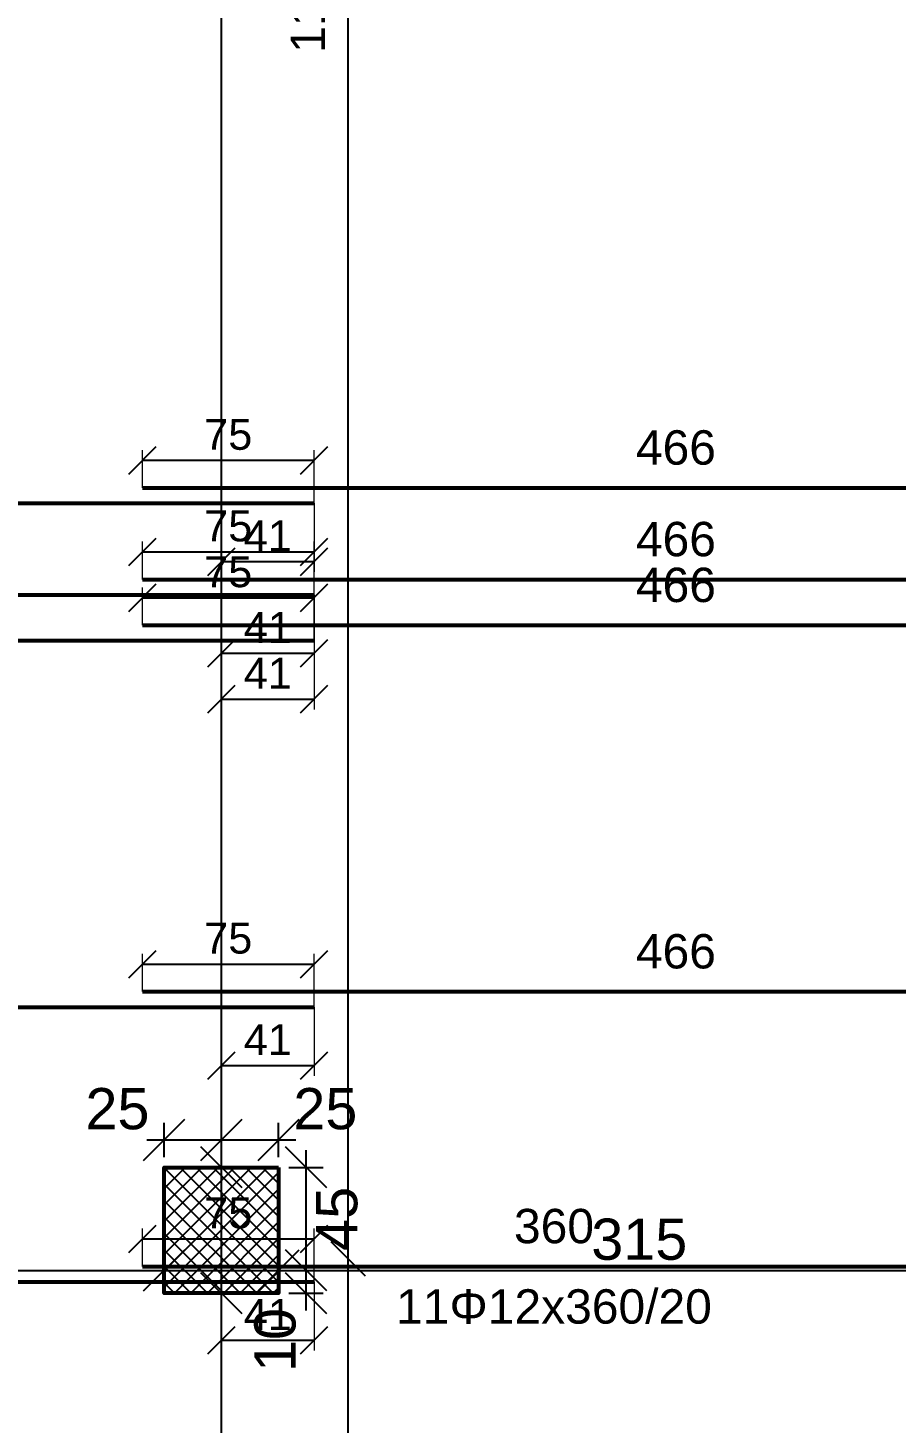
# Model space of a CAD drawing. Header units: millimetres. Extents: x -404 to 6018, y -5139 to 7890.
# Drawn here: x 345 to 725, y -57 to 553 of the extents above; entities that cross this region are included whole.
import ezdxf
from ezdxf.enums import TextEntityAlignment as Align

# ---------------------------------------------------------------- set-up
doc = ezdxf.new("R2010")
doc.units = ezdxf.units.MM
doc.linetypes.add('ZWCAD_ISO04W100', pattern=[30.5, 24, -3, 0.5, -3])
doc.layers.add('AXIS LINES', color=255, linetype='ZWCAD_ISO04W100', lineweight=13)
doc.layers.add('COLUMN', color=140, linetype='Continuous', lineweight=53)
for name, color, linetype in [('FW_COLUMN_HATCH', 8, 'Continuous'), ('FW_DIM', 7, 'Continuous'), ('REB_BOT_MESH_X', 5, 'Continuous'), ('REB_BOT_MESH_X_AXDIM', 5, 'Continuous'), ('REB_BOT_MESH_X_LAP', 5, 'Continuous'), ('REB_BOT_MESH_X_RANGE', 5, 'Continuous'), ('REB_BOT_MESH_X_TEXT', 5, 'Continuous')]:
    doc.layers.add(name, color=color, linetype=linetype)
doc.styles.add('REBAR_TXT', font='arial.ttf')
doc.styles.get("Standard").update_dxf_attribs({"font": 'arial.ttf'})
doc.dimstyles.new('FW_DIM', dxfattribs={"dimtxt": 18, "dimasz": 9, "dimexe": 7.5, "dimexo": 4.5, "dimgap": 4.5, "dimtad": 1, "dimdec": 0, "dimtxsty": 'Standard', "dimtsz": 9, "dimcen": 2.5, "dimdle": 7.5, "dimclrd": 256, "dimclre": 256, "dimclrt": 7, "dimazin": 3, "dimtfac": 1, "dimtmove": 2, "dimatfit": 3})
doc.dimstyles.new('REBAR LAP', dxfattribs={"dimtxt": 13.5, "dimasz": 2.5, "dimexe": 4.5, "dimexo": 0, "dimgap": 4.5, "dimtad": 1, "dimdec": 0, "dimtxsty": 'Standard', "dimtsz": 6, "dimcen": 2.5, "dimclrd": 6, "dimclre": 6, "dimclrt": 7, "dimazin": 3, "dimtfac": 1, "dimtmove": 2, "dimatfit": 3, "dimlwd": 25, "dimlwe": 18})
doc.dimstyles.new('REBAR M-200', dxfattribs={"dimtxt": 15, "dimasz": 15, "dimexe": 25, "dimexo": 12.5, "dimgap": 10, "dimtad": 1, "dimdec": 0, "dimtxsty": 'Standard', "dimblk": 'NONE', "dimcen": 50, "dimse1": 1, "dimse2": 1, "dimclrd": 6, "dimclre": 6, "dimclrt": 7, "dimazin": 3, "dimtfac": 1, "dimtmove": 2, "dimatfit": 3, "dimldrblk": 'NONE', "dimlwd": 53})
doc.dimstyles.new('REBAR RANGE', dxfattribs={"dimtxt": 15, "dimasz": 2.5, "dimexe": 0, "dimexo": 0, "dimgap": 10, "dimtad": 1, "dimdec": 0, "dimtxsty": 'Standard', "dimtsz": 7.5, "dimcen": 2.5, "dimse1": 1, "dimse2": 1, "dimclrd": 6, "dimclre": 6, "dimclrt": 7, "dimazin": 3, "dimtfac": 1, "dimtmove": 2, "dimatfit": 3, "dimlwd": 25})

# ---------------------------------------------------------------- blocks, each defined once
blk = doc.blocks.new('*D271')
at = {"color": 6, "lineweight": 53}
blk.add_line((65, 345), (470.5, 345), dxfattribs=at)
at = {"layer": 'Defpoints'}
for p in [(65, 345), (65, 345), (470.5, 345)]:
    blk.add_point(p, dxfattribs=at)
at = {"layer": 'REB_BOT_MESH_X', "color": 7, "insert": (267.75, 362.5), "char_height": 15, "attachment_point": 5}
blk.add_mtext('406', dxfattribs=at)
blk = doc.blocks.new('_NONE')
blk = doc.blocks.new('*D272')
at = {"color": 6, "lineweight": 53}
blk.add_line((395.5, 351.75), (861.5, 351.75), dxfattribs=at)
at = {"layer": 'Defpoints'}
for p in [(395.5, 351.75), (395.5, 351.75), (861.5, 351.75)]:
    blk.add_point(p, dxfattribs=at)
at = {"layer": 'REB_BOT_MESH_X', "color": 7, "insert": (628.5, 369.25), "char_height": 15, "attachment_point": 5}
blk.add_mtext('466', dxfattribs=at)
blk = doc.blocks.new('_Oblique')
at = {"color": 0, "linetype": 'ByBlock', "lineweight": -2}
blk.add_line((-0.5, -0.5), (0.5, 0.5), dxfattribs=at)
blk = doc.blocks.new('*D276')
at = {"color": 6, "lineweight": 18}
for p, q in [((395.5, 351.75), (395.5, 368.25)), ((470.5, 345), (470.5, 368.25))]:
    blk.add_line(p, q, dxfattribs=at)
at = {"color": 6, "lineweight": 25}
blk.add_line((395.5, 363.75), (470.5, 363.75), dxfattribs=at)
at = {"layer": 'Defpoints'}
for p in [(395.5, 363.75), (395.5, 351.75), (470.5, 345)]:
    blk.add_point(p, dxfattribs=at)
at = {"layer": 'REB_BOT_MESH_X_LAP', "color": 6, "xscale": 12, "yscale": 12}
for p in [(395.5, 363.75), (470.5, 363.75)]:
    blk.add_blockref('_OBLIQUE', p, dxfattribs=at)
at = {"layer": 'REB_BOT_MESH_X_LAP', "color": 7, "insert": (433, 375), "char_height": 13.5, "attachment_point": 5}
blk.add_mtext('75', dxfattribs=at)
blk = doc.blocks.new('*D277')
at = {"color": 6, "lineweight": 18}
for p, q in [((430, 345), (430, 315)), ((470.5, 345), (470.5, 315))]:
    blk.add_line(p, q, dxfattribs=at)
at = {"color": 6, "lineweight": 25}
blk.add_line((430, 319.5), (470.5, 319.5), dxfattribs=at)
at = {"layer": 'Defpoints'}
for p in [(430, 345), (470.5, 345), (430, 319.5)]:
    blk.add_point(p, dxfattribs=at)
at = {"layer": 'REB_BOT_MESH_X_AXDIM', "color": 6, "xscale": 12, "yscale": 12}
for p in [(430, 319.5), (470.5, 319.5)]:
    blk.add_blockref('_OBLIQUE', p, dxfattribs=at)
at = {"layer": 'REB_BOT_MESH_X_AXDIM', "color": 7, "insert": (450.25, 330.75), "char_height": 13.5, "attachment_point": 5}
blk.add_mtext('41', dxfattribs=at)
blk = doc.blocks.new('*D284')
at = {"color": 6, "lineweight": 53}
blk.add_line((65, 5), (470.5, 5), dxfattribs=at)
at = {"layer": 'Defpoints'}
for p in [(65, 5), (65, 5), (470.5, 5)]:
    blk.add_point(p, dxfattribs=at)
at = {"layer": 'REB_BOT_MESH_X', "color": 7, "insert": (267.75, 22.5), "char_height": 15, "attachment_point": 5}
blk.add_mtext('406', dxfattribs=at)
blk = doc.blocks.new('*D285')
at = {"color": 6, "lineweight": 53}
blk.add_line((395.5, 11.75), (755, 11.75), dxfattribs=at)
at = {"layer": 'Defpoints'}
for p in [(395.5, 11.75), (395.5, 11.75), (755, 11.75)]:
    blk.add_point(p, dxfattribs=at)
at = {"layer": 'REB_BOT_MESH_X', "color": 7, "insert": (575.25, 29.25), "char_height": 15, "attachment_point": 5}
blk.add_mtext('360', dxfattribs=at)
blk = doc.blocks.new('*D286')
at = {"color": 6, "lineweight": 18}
for p, q in [((395.5, 11.75), (395.5, 28.25)), ((470.5, 5), (470.5, 28.25))]:
    blk.add_line(p, q, dxfattribs=at)
at = {"color": 6, "lineweight": 25}
blk.add_line((395.5, 23.75), (470.5, 23.75), dxfattribs=at)
at = {"layer": 'Defpoints'}
for p in [(395.5, 23.75), (395.5, 11.75), (470.5, 5)]:
    blk.add_point(p, dxfattribs=at)
at = {"layer": 'REB_BOT_MESH_X_LAP', "color": 6, "xscale": 12, "yscale": 12}
for p in [(395.5, 23.75), (470.5, 23.75)]:
    blk.add_blockref('_OBLIQUE', p, dxfattribs=at)
at = {"layer": 'REB_BOT_MESH_X_LAP', "color": 7, "insert": (433, 35), "char_height": 13.5, "attachment_point": 5}
blk.add_mtext('75', dxfattribs=at)
blk = doc.blocks.new('*D287')
at = {"color": 6, "lineweight": 18}
for p, q in [((430, 5), (430, -25)), ((470.5, 5), (470.5, -25))]:
    blk.add_line(p, q, dxfattribs=at)
at = {"color": 6, "lineweight": 25}
blk.add_line((430, -20.5), (470.5, -20.5), dxfattribs=at)
at = {"layer": 'Defpoints'}
for p in [(430, 5), (470.5, 5), (430, -20.5)]:
    blk.add_point(p, dxfattribs=at)
at = {"layer": 'REB_BOT_MESH_X_AXDIM', "color": 6, "xscale": 12, "yscale": 12}
for p in [(430, -20.5), (470.5, -20.5)]:
    blk.add_blockref('_OBLIQUE', p, dxfattribs=at)
at = {"layer": 'REB_BOT_MESH_X_AXDIM', "color": 7, "insert": (450.25, -9.25), "char_height": 13.5, "attachment_point": 5}
blk.add_mtext('41', dxfattribs=at)
blk = doc.blocks.new('*D326')
at = {"color": 6, "lineweight": 53}
blk.add_line((65, 285), (470.5, 285), dxfattribs=at)
at = {"layer": 'Defpoints'}
for p in [(65, 285), (65, 285), (470.5, 285)]:
    blk.add_point(p, dxfattribs=at)
at = {"layer": 'REB_BOT_MESH_X', "color": 7, "insert": (267.75, 302.5), "char_height": 15, "attachment_point": 5}
blk.add_mtext('406', dxfattribs=at)
blk = doc.blocks.new('*D327')
at = {"color": 6, "lineweight": 53}
blk.add_line((395.5, 291.75), (861.5, 291.75), dxfattribs=at)
at = {"layer": 'Defpoints'}
for p in [(395.5, 291.75), (395.5, 291.75), (861.5, 291.75)]:
    blk.add_point(p, dxfattribs=at)
at = {"layer": 'REB_BOT_MESH_X', "color": 7, "insert": (628.5, 309.25), "char_height": 15, "attachment_point": 5}
blk.add_mtext('466', dxfattribs=at)
blk = doc.blocks.new('*D330')
at = {"color": 6, "lineweight": 18}
for p, q in [((395.5, 291.75), (395.5, 308.25)), ((470.5, 285), (470.5, 308.25))]:
    blk.add_line(p, q, dxfattribs=at)
at = {"color": 6, "lineweight": 25}
blk.add_line((395.5, 303.75), (470.5, 303.75), dxfattribs=at)
at = {"layer": 'Defpoints'}
for p in [(395.5, 303.75), (395.5, 291.75), (470.5, 285)]:
    blk.add_point(p, dxfattribs=at)
at = {"layer": 'REB_BOT_MESH_X_LAP', "color": 6, "xscale": 12, "yscale": 12}
for p in [(395.5, 303.75), (470.5, 303.75)]:
    blk.add_blockref('_OBLIQUE', p, dxfattribs=at)
at = {"layer": 'REB_BOT_MESH_X_LAP', "color": 7, "insert": (433, 315), "char_height": 13.5, "attachment_point": 5}
blk.add_mtext('75', dxfattribs=at)
blk = doc.blocks.new('*D331')
at = {"color": 6, "lineweight": 18}
for p, q in [((430, 285), (430, 255)), ((470.5, 285), (470.5, 255))]:
    blk.add_line(p, q, dxfattribs=at)
at = {"color": 6, "lineweight": 25}
blk.add_line((430, 259.5), (470.5, 259.5), dxfattribs=at)
at = {"layer": 'Defpoints'}
for p in [(430, 285), (470.5, 285), (430, 259.5)]:
    blk.add_point(p, dxfattribs=at)
at = {"layer": 'REB_BOT_MESH_X_AXDIM', "color": 6, "xscale": 12, "yscale": 12}
for p in [(430, 259.5), (470.5, 259.5)]:
    blk.add_blockref('_OBLIQUE', p, dxfattribs=at)
at = {"layer": 'REB_BOT_MESH_X_AXDIM', "color": 7, "insert": (450.25, 270.75), "char_height": 13.5, "attachment_point": 5}
blk.add_mtext('41', dxfattribs=at)
blk = doc.blocks.new('*D356')
at = {"color": 6, "lineweight": 53}
blk.add_line((65, 125), (470.5, 125), dxfattribs=at)
at = {"layer": 'Defpoints'}
for p in [(65, 125), (65, 125), (470.5, 125)]:
    blk.add_point(p, dxfattribs=at)
at = {"layer": 'REB_BOT_MESH_X', "color": 7, "insert": (267.75, 142.5), "char_height": 15, "attachment_point": 5}
blk.add_mtext('406', dxfattribs=at)
blk = doc.blocks.new('*D357')
at = {"color": 6, "lineweight": 53}
blk.add_line((395.5, 131.75), (861.5, 131.75), dxfattribs=at)
at = {"layer": 'Defpoints'}
for p in [(395.5, 131.75), (395.5, 131.75), (861.5, 131.75)]:
    blk.add_point(p, dxfattribs=at)
at = {"layer": 'REB_BOT_MESH_X', "color": 7, "insert": (628.5, 149.25), "char_height": 15, "attachment_point": 5}
blk.add_mtext('466', dxfattribs=at)
blk = doc.blocks.new('*D360')
at = {"color": 6, "lineweight": 18}
for p, q in [((395.5, 131.75), (395.5, 148.25)), ((470.5, 125), (470.5, 148.25))]:
    blk.add_line(p, q, dxfattribs=at)
at = {"color": 6, "lineweight": 25}
blk.add_line((395.5, 143.75), (470.5, 143.75), dxfattribs=at)
at = {"layer": 'Defpoints'}
for p in [(395.5, 143.75), (395.5, 131.75), (470.5, 125)]:
    blk.add_point(p, dxfattribs=at)
at = {"layer": 'REB_BOT_MESH_X_LAP', "color": 6, "xscale": 12, "yscale": 12}
for p in [(395.5, 143.75), (470.5, 143.75)]:
    blk.add_blockref('_OBLIQUE', p, dxfattribs=at)
at = {"layer": 'REB_BOT_MESH_X_LAP', "color": 7, "insert": (433, 155), "char_height": 13.5, "attachment_point": 5}
blk.add_mtext('75', dxfattribs=at)
blk = doc.blocks.new('*D361')
at = {"color": 6, "lineweight": 18}
for p, q in [((430, 125), (430, 95)), ((470.5, 125), (470.5, 95))]:
    blk.add_line(p, q, dxfattribs=at)
at = {"color": 6, "lineweight": 25}
blk.add_line((430, 99.5), (470.5, 99.5), dxfattribs=at)
at = {"layer": 'Defpoints'}
for p in [(430, 125), (470.5, 125), (430, 99.5)]:
    blk.add_point(p, dxfattribs=at)
at = {"layer": 'REB_BOT_MESH_X_AXDIM', "color": 6, "xscale": 12, "yscale": 12}
for p in [(430, 99.5), (470.5, 99.5)]:
    blk.add_blockref('_OBLIQUE', p, dxfattribs=at)
at = {"layer": 'REB_BOT_MESH_X_AXDIM', "color": 7, "insert": (450.25, 110.75), "char_height": 13.5, "attachment_point": 5}
blk.add_mtext('41', dxfattribs=at)
blk = doc.blocks.new('*D418')
at = {"color": 6, "lineweight": 53}
blk.add_line((65, 305), (470.5, 305), dxfattribs=at)
at = {"layer": 'Defpoints'}
for p in [(65, 305), (65, 305), (470.5, 305)]:
    blk.add_point(p, dxfattribs=at)
at = {"layer": 'REB_BOT_MESH_X', "color": 7, "insert": (267.75, 322.5), "char_height": 15, "attachment_point": 5}
blk.add_mtext('406', dxfattribs=at)
blk = doc.blocks.new('*D419')
at = {"color": 6, "lineweight": 53}
blk.add_line((395.5, 311.75), (861.5, 311.75), dxfattribs=at)
at = {"layer": 'Defpoints'}
for p in [(395.5, 311.75), (395.5, 311.75), (861.5, 311.75)]:
    blk.add_point(p, dxfattribs=at)
at = {"layer": 'REB_BOT_MESH_X', "color": 7, "insert": (628.5, 329.25), "char_height": 15, "attachment_point": 5}
blk.add_mtext('466', dxfattribs=at)
blk = doc.blocks.new('*D422')
at = {"color": 6, "lineweight": 18}
for p, q in [((395.5, 311.75), (395.5, 328.25)), ((470.5, 305), (470.5, 328.25))]:
    blk.add_line(p, q, dxfattribs=at)
at = {"color": 6, "lineweight": 25}
blk.add_line((395.5, 323.75), (470.5, 323.75), dxfattribs=at)
at = {"layer": 'Defpoints'}
for p in [(395.5, 323.75), (395.5, 311.75), (470.5, 305)]:
    blk.add_point(p, dxfattribs=at)
at = {"layer": 'REB_BOT_MESH_X_LAP', "color": 6, "xscale": 12, "yscale": 12}
for p in [(395.5, 323.75), (470.5, 323.75)]:
    blk.add_blockref('_OBLIQUE', p, dxfattribs=at)
at = {"layer": 'REB_BOT_MESH_X_LAP', "color": 7, "insert": (433, 335), "char_height": 13.5, "attachment_point": 5}
blk.add_mtext('75', dxfattribs=at)
blk = doc.blocks.new('*D423')
at = {"color": 6, "lineweight": 18}
for p, q in [((430, 305), (430, 275)), ((470.5, 305), (470.5, 275))]:
    blk.add_line(p, q, dxfattribs=at)
at = {"color": 6, "lineweight": 25}
blk.add_line((430, 279.5), (470.5, 279.5), dxfattribs=at)
at = {"layer": 'Defpoints'}
for p in [(430, 305), (470.5, 305), (430, 279.5)]:
    blk.add_point(p, dxfattribs=at)
at = {"layer": 'REB_BOT_MESH_X_AXDIM', "color": 6, "xscale": 12, "yscale": 12}
for p in [(430, 279.5), (470.5, 279.5)]:
    blk.add_blockref('_OBLIQUE', p, dxfattribs=at)
at = {"layer": 'REB_BOT_MESH_X_AXDIM', "color": 7, "insert": (450.25, 290.75), "char_height": 13.5, "attachment_point": 5}
blk.add_mtext('41', dxfattribs=at)
blk = doc.blocks.new('*D466')
at = {"color": 6, "lineweight": 25}
blk.add_line((485.375, 15), (485.375, 1115), dxfattribs=at)
at = {"layer": 'Defpoints'}
for p in [(485.375, 1115), (485.375, 15), (485.375, 15)]:
    blk.add_point(p, dxfattribs=at)
at = {"layer": 'REB_BOT_MESH_X_RANGE', "color": 6, "xscale": 15, "yscale": 15, "rotation": 90}
for p in [(485.375, 1115), (485.375, 15)]:
    blk.add_blockref('_OBLIQUE', p, dxfattribs=at)
at = {"layer": 'REB_BOT_MESH_X_RANGE', "color": 7, "insert": (467.875, 565), "char_height": 15, "attachment_point": 5, "rotation": 90}
blk.add_mtext('1100', dxfattribs=at)
blk = doc.blocks.new('*D479')
at = {"color": 6, "lineweight": 25}
blk.add_line((485.375, -200), (485.375, 15), dxfattribs=at)
at = {"layer": 'Defpoints'}
for p in [(485.375, 15), (485.375, -200), (485.375, -200)]:
    blk.add_point(p, dxfattribs=at)
at = {"layer": 'REB_BOT_MESH_X_RANGE', "color": 6, "xscale": 15, "yscale": 15, "rotation": 90}
for p in [(485.375, 15), (485.375, -200)]:
    blk.add_blockref('_OBLIQUE', p, dxfattribs=at)
at = {"layer": 'REB_BOT_MESH_X_RANGE', "color": 7, "insert": (467.875, -92.5), "char_height": 15, "attachment_point": 5, "rotation": 90}
blk.add_mtext('215', dxfattribs=at)
blk = doc.blocks.new('*D564')
for p, q in [((405, 59.5), (405, 74.5)), ((430, 59.5), (430, 74.5)), ((397.5, 67), (437.5, 67))]:
    blk.add_line(p, q)
at = {"layer": 'Defpoints'}
for p in [(405, 67), (405, 55), (430, 55)]:
    blk.add_point(p, dxfattribs=at)
at = {"layer": 'FW_DIM', "xscale": 18, "yscale": 18}
for p in [(405, 67), (430, 67)]:
    blk.add_blockref('_OBLIQUE', p, dxfattribs=at)
at = {"layer": 'FW_DIM', "color": 7, "insert": (384.6, 80.5), "char_height": 18, "attachment_point": 5}
blk.add_mtext('25', dxfattribs=at)
blk = doc.blocks.new('*D565')
for p, q in [((430, 59.5), (430, 74.5)), ((455, 59.5), (455, 74.5)), ((422.5, 67), (462.5, 67))]:
    blk.add_line(p, q)
at = {"layer": 'Defpoints'}
for p in [(430, 67), (430, 55), (455, 55)]:
    blk.add_point(p, dxfattribs=at)
at = {"layer": 'FW_DIM', "xscale": 18, "yscale": 18}
for p in [(430, 67), (455, 67)]:
    blk.add_blockref('_OBLIQUE', p, dxfattribs=at)
at = {"layer": 'FW_DIM', "color": 7, "insert": (475.4, 80.5), "char_height": 18, "attachment_point": 5}
blk.add_mtext('25', dxfattribs=at)
blk = doc.blocks.new('*D566')
for p, q in [((467, -7.5), (467, 17.5)), ((459.5, 10), (474.5, 10)), ((459.5, 0), (474.5, 0))]:
    blk.add_line(p, q)
at = {"layer": 'Defpoints'}
for p in [(455, 10), (455, 0), (467, 0)]:
    blk.add_point(p, dxfattribs=at)
at = {"layer": 'FW_DIM', "xscale": 18, "yscale": 18, "rotation": 90}
for p in [(467, 10), (467, 0)]:
    blk.add_blockref('_OBLIQUE', p, dxfattribs=at)
at = {"layer": 'FW_DIM', "color": 7, "insert": (453.5, -20.4), "char_height": 18, "attachment_point": 5, "rotation": 90}
blk.add_mtext('10', dxfattribs=at)
blk = doc.blocks.new('*D567')
for p, q in [((467, 2.5), (467, 62.5)), ((459.5, 55), (474.5, 55)), ((459.5, 10), (474.5, 10))]:
    blk.add_line(p, q)
at = {"layer": 'Defpoints'}
for p in [(455, 55), (455, 10), (467, 10)]:
    blk.add_point(p, dxfattribs=at)
at = {"layer": 'FW_DIM', "xscale": 18, "yscale": 18, "rotation": 90}
for p in [(467, 55), (467, 10)]:
    blk.add_blockref('_OBLIQUE', p, dxfattribs=at)
at = {"layer": 'FW_DIM', "color": 7, "insert": (480.5, 32.5), "char_height": 18, "attachment_point": 5, "rotation": 90}
blk.add_mtext('45', dxfattribs=at)
blk = doc.blocks.new('*D578')
for p, q in [((100, 14.5), (100, 17.5)), ((405, 14.5), (405, 17.5)), ((92.5, 10), (412.5, 10))]:
    blk.add_line(p, q)
at = {"layer": 'Defpoints'}
for p in [(100, 10), (100, 10), (405, 10)]:
    blk.add_point(p, dxfattribs=at)
at = {"layer": 'FW_DIM', "xscale": 18, "yscale": 18}
for p in [(100, 10), (405, 10)]:
    blk.add_blockref('_OBLIQUE', p, dxfattribs=at)
at = {"layer": 'FW_DIM', "color": 7, "insert": (252.5, 23.5), "char_height": 18, "attachment_point": 5}
blk.add_mtext('305', dxfattribs=at)
blk = doc.blocks.new('*D579')
for p, q in [((405, 14.5), (405, 17.5)), ((455, 14.5), (455, 17.5)), ((397.5, 10), (462.5, 10))]:
    blk.add_line(p, q)
at = {"layer": 'Defpoints'}
for p in [(405, 10), (405, 10), (455, 10)]:
    blk.add_point(p, dxfattribs=at)
at = {"layer": 'FW_DIM', "xscale": 18, "yscale": 18}
for p in [(405, 10), (455, 10)]:
    blk.add_blockref('_OBLIQUE', p, dxfattribs=at)
blk = doc.blocks.new('*D580')
for p, q in [((455, 14.5), (455, 17.5)), ((770, 14.5), (770, 17.5)), ((447.5, 10), (777.5, 10))]:
    blk.add_line(p, q)
at = {"layer": 'Defpoints'}
for p in [(455, 10), (455, 10), (770, 10)]:
    blk.add_point(p, dxfattribs=at)
at = {"layer": 'FW_DIM', "xscale": 18, "yscale": 18}
for p in [(455, 10), (770, 10)]:
    blk.add_blockref('_OBLIQUE', p, dxfattribs=at)
at = {"layer": 'FW_DIM', "color": 7, "insert": (612.5, 23.5), "char_height": 18, "attachment_point": 5}
blk.add_mtext('315', dxfattribs=at)
blk = doc.blocks.new('*D631')
for p, q in [((430, -207.5), (430, 7.5)), ((425.5, 0), (422.5, 0)), ((425.5, -200), (422.5, -200))]:
    blk.add_line(p, q)
at = {"layer": 'Defpoints'}
for p in [(430, 0), (430, -200), (430, -200)]:
    blk.add_point(p, dxfattribs=at)
at = {"layer": 'FW_DIM', "xscale": 18, "yscale": 18, "rotation": 90}
for p in [(430, 0), (430, -200)]:
    blk.add_blockref('_OBLIQUE', p, dxfattribs=at)
at = {"layer": 'FW_DIM', "color": 7, "insert": (416.5, -100), "char_height": 18, "attachment_point": 5, "rotation": 90}
blk.add_mtext('200', dxfattribs=at)
blk = doc.blocks.new('*D632')
for p, q in [((430, -7.5), (430, 62.5)), ((425.5, 55), (422.5, 55)), ((425.5, 0), (422.5, 0))]:
    blk.add_line(p, q)
at = {"layer": 'Defpoints'}
for p in [(430, 55), (430, 0), (430, 0)]:
    blk.add_point(p, dxfattribs=at)
at = {"layer": 'FW_DIM', "xscale": 18, "yscale": 18, "rotation": 90}
for p in [(430, 55), (430, 0)]:
    blk.add_blockref('_OBLIQUE', p, dxfattribs=at)
blk = doc.blocks.new('*D633')
for p, q in [((430, 47.5), (430, 1537.06)), ((425.5, 1529.56), (422.5, 1529.56)), ((425.5, 55), (422.5, 55))]:
    blk.add_line(p, q)
at = {"layer": 'Defpoints'}
for p in [(430, 1529.56), (430, 55), (430, 55)]:
    blk.add_point(p, dxfattribs=at)
at = {"layer": 'FW_DIM', "xscale": 18, "yscale": 18, "rotation": 90}
for p in [(430, 1529.56), (430, 55)]:
    blk.add_blockref('_OBLIQUE', p, dxfattribs=at)
at = {"layer": 'FW_DIM', "color": 7, "insert": (416.5, 792.28), "char_height": 18, "attachment_point": 5, "rotation": 90}
blk.add_mtext('1475', dxfattribs=at)

msp = doc.modelspace()

# ---------------------------------------------------------------- hatches: boundary and pattern name
at = {"layer": 'FW_COLUMN_HATCH'}
h = msp.add_hatch(dxfattribs=at)
h.set_pattern_fill('ANSI37', scale=1.6)
h.paths.add_polyline_path([(455, 55), (455, 0), (405, 0), (405, 55), (455, 55)])

# ---------------------------------------------------------------- linework, layer by layer
at = {"layer": 'AXIS LINES', "color": 0, "ltscale": 3}
for points in [[(430, 3140.04), (430, -400.07)], [(-282.57, 10), (2132.41, 10)]]:
    msp.add_lwpolyline(points, dxfattribs=at)
at = {"layer": 'COLUMN', "ltscale": 0.08}
msp.add_lwpolyline([(455, 55), (455, 0), (405, 0), (405, 55), (455, 55)], dxfattribs=at)

# ---------------------------------------------------------------- texts
at = {"layer": 'REB_BOT_MESH_X_TEXT', "color": 7, "style": 'REBAR_TXT'}
msp.add_text('11Φ12x360/20', height=15, dxfattribs=at).set_placement((575.25, 1.75), align=Align.TOP_CENTER)

# ---------------------------------------------------------------- dimensions: what is measured, and where the dimension line sits
at = {"layer": 'FW_DIM'}
for base, p1, p2, text, picture, middle in [((430, 55), (430, 55), (430, 1529.56), '1475', '*D633', (416.5, 792.28)), ((430, 0), (430, 0), (430, 55), ' ', '*D632', (430, 27.5)), ((467, 10), (455, 10), (455, 55), '45', '*D567', (480.5, 32.5)), ((467, 0), (455, 0), (455, 10), '10', '*D566', (453.5, -20.4)), ((430, -200), (430, -200), (430, 0), '200', '*D631', (416.5, -100))]:
    dim = msp.add_linear_dim(base=base, p1=p1, p2=p2, angle=90, text=text, dimstyle='FW_DIM', override={"dimtmove": 2}, dxfattribs=at)
    dim.commit()
    dim.dimension.update_dxf_attribs({"geometry": picture, "text_midpoint": middle, "dimtype": 160})
for base, p1, p2, text, picture, middle in [((405, 67), (405, 55), (430, 55), '25', '*D564', (384.6, 80.5)), ((430, 67), (430, 55), (455, 55), '25', '*D565', (475.4, 80.5)), ((100, 10), (100, 10), (405, 10), '305', '*D578', (252.5, 23.5)), ((455, 10), (455, 10), (770, 10), '315', '*D580', (612.5, 23.5)), ((405, 10), (405, 10), (455, 10), ' ', '*D579', (430, 10))]:
    dim = msp.add_linear_dim(base=base, p1=p1, p2=p2, text=text, dimstyle='FW_DIM', override={"dimtmove": 2}, dxfattribs=at)
    dim.commit()
    dim.dimension.update_dxf_attribs({"geometry": picture, "text_midpoint": middle, "dimtype": 160})
at = {"layer": 'REB_BOT_MESH_X'}
for base, p1, p2, picture, middle in [((395.5, 351.75), (395.5, 351.75), (861.5, 351.75), '*D272', (628.5, 369.25)), ((65, 345), (65, 345), (470.5, 345), '*D271', (267.75, 362.5)), ((395.5, 311.75), (395.5, 311.75), (861.5, 311.75), '*D419', (628.5, 329.25)), ((65, 305), (65, 305), (470.5, 305), '*D418', (267.75, 322.5)), ((395.5, 291.75), (395.5, 291.75), (861.5, 291.75), '*D327', (628.5, 309.25)), ((65, 285), (65, 285), (470.5, 285), '*D326', (267.75, 302.5)), ((395.5, 131.75), (395.5, 131.75), (861.5, 131.75), '*D357', (628.5, 149.25)), ((65, 125), (65, 125), (470.5, 125), '*D356', (267.75, 142.5)), ((395.5, 11.75), (395.5, 11.75), (755, 11.75), '*D285', (575.25, 29.25)), ((65, 5), (65, 5), (470.5, 5), '*D284', (267.75, 22.5))]:
    dim = msp.add_linear_dim(base=base, p1=p1, p2=p2, dimstyle='REBAR M-200', dxfattribs=at)
    dim.commit()
    dim.dimension.update_dxf_attribs({"geometry": picture, "text_midpoint": middle})
at = {"layer": 'REB_BOT_MESH_X_AXDIM'}
for base, p1, p2, picture, middle in [((430, 319.5), (430, 345), (470.5, 345), '*D277', (450.25, 330.75)), ((430, 279.5), (430, 305), (470.5, 305), '*D423', (450.25, 290.75)), ((430, 259.5), (430, 285), (470.5, 285), '*D331', (450.25, 270.75)), ((430, 99.5), (430, 125), (470.5, 125), '*D361', (450.25, 110.75)), ((430, -20.5), (430, 5), (470.5, 5), '*D287', (450.25, -9.25))]:
    dim = msp.add_linear_dim(base=base, p1=p1, p2=p2, dimstyle='REBAR LAP', dxfattribs=at)
    dim.commit()
    dim.dimension.update_dxf_attribs({"geometry": picture, "text_midpoint": middle})
at = {"layer": 'REB_BOT_MESH_X_LAP'}
for base, p1, p2, picture, middle in [((395.5, 363.75), (395.5, 351.75), (470.5, 345), '*D276', (433, 375)), ((395.5, 323.75), (395.5, 311.75), (470.5, 305), '*D422', (433, 335)), ((395.5, 303.75), (395.5, 291.75), (470.5, 285), '*D330', (433, 315)), ((395.5, 143.75), (395.5, 131.75), (470.5, 125), '*D360', (433, 155)), ((395.5, 23.75), (395.5, 11.75), (470.5, 5), '*D286', (433, 35))]:
    dim = msp.add_linear_dim(base=base, p1=p1, p2=p2, dimstyle='REBAR LAP', dxfattribs=at)
    dim.commit()
    dim.dimension.update_dxf_attribs({"geometry": picture, "text_midpoint": middle})
at = {"layer": 'REB_BOT_MESH_X_RANGE'}
for base, p1, p2, picture, middle in [((485.38, 15), (485.38, 15), (485.38, 1115), '*D466', (467.88, 565)), ((485.38, -200), (485.38, -200), (485.38, 15), '*D479', (467.88, -92.5))]:
    dim = msp.add_linear_dim(base=base, p1=p1, p2=p2, angle=90, dimstyle='REBAR RANGE', dxfattribs=at)
    dim.commit()
    dim.dimension.update_dxf_attribs({"geometry": picture, "text_midpoint": middle})

doc.saveas('drawing.dxf')
